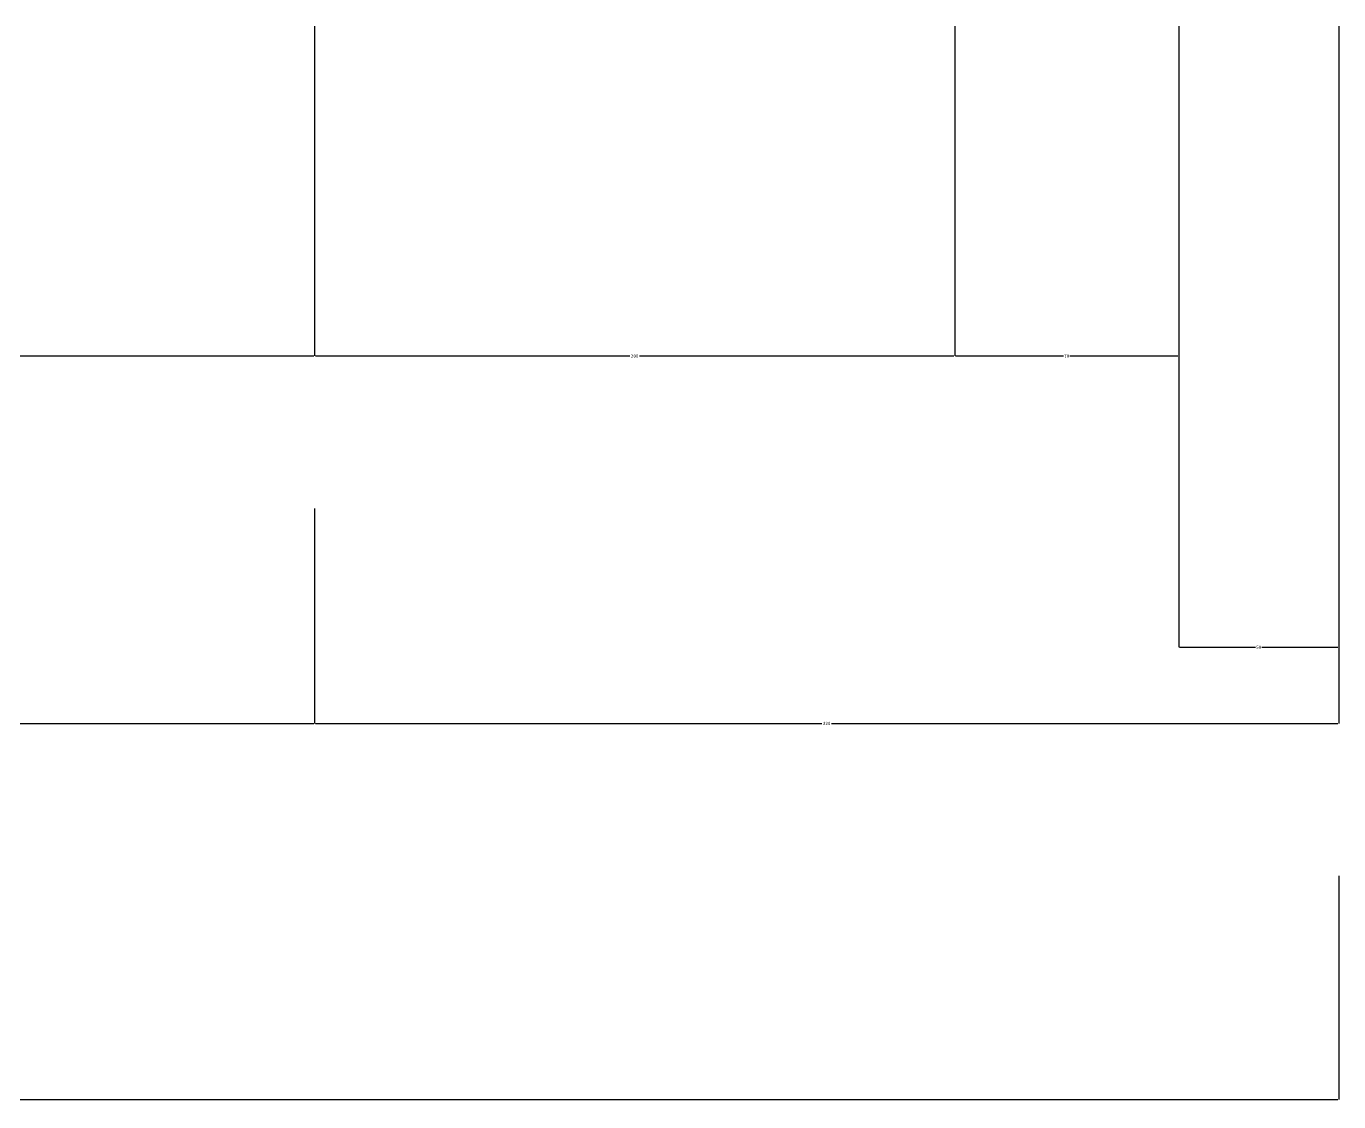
# Model space of a CAD drawing. Header units: metres. Extents: x 257 to 5327, y 365 to 7077.
# Drawn here: x 3170.2 to 3580.3, y 2527.4 to 2863.6 of the extents above; entities that cross this region are included whole.
import ezdxf

# ---------------------------------------------------------------- set-up
doc = ezdxf.new("R2010")
doc.units = ezdxf.units.M
doc.layers.add('DIM', color=3, linetype='Continuous')
doc.dimstyles.get("Standard").update_dxf_attribs({"dimtxt": 2.5, "dimasz": 2.5, "dimexe": 1.25, "dimexo": 0.625, "dimtad": 1, "dimcen": 2.5, "dimazin": 3, "dimtfac": 1, "dimtmove": 0, "dimatfit": 3})

# ---------------------------------------------------------------- blocks, each defined once
blk = doc.blocks.new('*D12')
for p, q in [((860.32, 2712.85), (860.32, 2645.64)), ((3260.32, 2712.85), (3260.32, 2645.64)), ((860.57, 2645.64), (2058.32, 2645.64)), ((2062.32, 2645.64), (3260.07, 2645.64))]:
    blk.add_line(p, q)
at = {"layer": 'Defpoints'}
for p in [(860.32, 2712.85), (3260.32, 2712.85), (860.32, 2645.64)]:
    blk.add_point(p, dxfattribs=at)
at = {"layer": 'DIM', "insert": (2060.32, 2645.64), "char_height": 1, "attachment_point": 5}
blk.add_mtext('2400', dxfattribs=at)
blk = doc.blocks.new('*D13')
for p, q in [((540.32, 2598.01), (540.32, 2528.03)), ((3580.32, 2598.01), (3580.32, 2528.03)), ((540.57, 2528.03), (2058.32, 2528.03)), ((2062.32, 2528.03), (3580.07, 2528.03))]:
    blk.add_line(p, q)
at = {"layer": 'Defpoints'}
for p in [(540.32, 2598.01), (3580.32, 2598.01), (540.32, 2528.03)]:
    blk.add_point(p, dxfattribs=at)
at = {"layer": 'DIM', "insert": (2060.32, 2528.03), "char_height": 1, "attachment_point": 5}
blk.add_mtext('3040', dxfattribs=at)
blk = doc.blocks.new('*D39')
for p, q in [((2540.32, 2863.55), (2540.32, 2760.48)), ((3260.32, 2863.55), (3260.32, 2760.48)), ((2540.57, 2760.48), (2898.82, 2760.48)), ((2901.82, 2760.48), (3260.07, 2760.48))]:
    blk.add_line(p, q)
at = {"layer": 'Defpoints'}
for p in [(2540.32, 2863.55), (3260.32, 2863.55), (2540.32, 2760.48)]:
    blk.add_point(p, dxfattribs=at)
at = {"layer": 'DIM', "insert": (2900.32, 2760.48), "char_height": 1, "attachment_point": 5}
blk.add_mtext('720', dxfattribs=at)
blk = doc.blocks.new('*D44')
for p, q in [((3260.32, 2863.55), (3260.32, 2760.48)), ((3460.32, 2863.55), (3460.32, 2760.48)), ((3260.57, 2760.48), (3358.82, 2760.48)), ((3361.82, 2760.48), (3460.07, 2760.48))]:
    blk.add_line(p, q)
at = {"layer": 'Defpoints'}
for p in [(3260.32, 2863.55), (3460.32, 2863.55), (3260.32, 2760.48)]:
    blk.add_point(p, dxfattribs=at)
at = {"layer": 'DIM', "insert": (3360.32, 2760.48), "char_height": 1, "attachment_point": 5}
blk.add_mtext('200', dxfattribs=at)
blk = doc.blocks.new('*D45')
for p, q in [((3260.32, 2712.85), (3260.32, 2645.64)), ((3580.32, 2712.85), (3580.32, 2645.64)), ((3260.57, 2645.64), (3418.82, 2645.64)), ((3421.82, 2645.64), (3580.07, 2645.64))]:
    blk.add_line(p, q)
at = {"layer": 'Defpoints'}
for p in [(3260.32, 2712.85), (3580.32, 2712.85), (3260.32, 2645.64)]:
    blk.add_point(p, dxfattribs=at)
at = {"layer": 'DIM', "insert": (3420.32, 2645.64), "char_height": 1, "attachment_point": 5}
blk.add_mtext('320', dxfattribs=at)
blk = doc.blocks.new('*D46')
for p, q in [((3460.32, 2863.55), (3460.32, 2760.48)), ((3530.32, 2863.55), (3530.32, 2760.48)), ((3460.57, 2760.48), (3494.32, 2760.48)), ((3496.32, 2760.48), (3530.07, 2760.48))]:
    blk.add_line(p, q)
at = {"layer": 'Defpoints'}
for p in [(3460.32, 2863.55), (3530.32, 2863.55), (3460.32, 2760.48)]:
    blk.add_point(p, dxfattribs=at)
at = {"layer": 'DIM', "insert": (3495.32, 2760.48), "char_height": 1, "attachment_point": 5}
blk.add_mtext('70', dxfattribs=at)
blk = doc.blocks.new('*D47')
for p, q in [((3530.32, 2863.55), (3530.32, 2669.44)), ((3580.32, 2863.55), (3580.32, 2669.44)), ((3530.57, 2669.44), (3554.32, 2669.44)), ((3556.32, 2669.44), (3580.07, 2669.44))]:
    blk.add_line(p, q)
at = {"layer": 'Defpoints'}
for p in [(3530.32, 2863.55), (3580.32, 2863.55), (3530.32, 2669.44)]:
    blk.add_point(p, dxfattribs=at)
at = {"layer": 'DIM', "insert": (3555.32, 2669.44), "char_height": 1, "attachment_point": 5}
blk.add_mtext('50', dxfattribs=at)

msp = doc.modelspace()

# ---------------------------------------------------------------- dimensions: what is measured, and where the dimension line sits
at = {"layer": 'DIM'}
for base, p1, p2, picture, middle in [((2540.32, 2760.48), (2540.32, 2863.55), (3260.32, 2863.55), '*D39', (2900.32, 2760.48)), ((3260.32, 2760.48), (3260.32, 2863.55), (3460.32, 2863.55), '*D44', (3360.32, 2760.48)), ((3460.32, 2760.48), (3460.32, 2863.55), (3530.32, 2863.55), '*D46', (3495.32, 2760.48)), ((3530.32, 2669.44), (3530.32, 2863.55), (3580.32, 2863.55), '*D47', (3555.32, 2669.44)), ((860.32, 2645.64), (860.32, 2712.85), (3260.32, 2712.85), '*D12', (2060.32, 2645.64)), ((3260.32, 2645.64), (3260.32, 2712.85), (3580.32, 2712.85), '*D45', (3420.32, 2645.64)), ((540.32, 2528.03), (540.32, 2598.01), (3580.32, 2598.01), '*D13', (2060.32, 2528.03))]:
    dim = msp.add_linear_dim(base=base, p1=p1, p2=p2, dimstyle='Standard', dxfattribs=at)
    dim.commit()
    dim.dimension.update_dxf_attribs({"geometry": picture, "text_midpoint": middle})

doc.saveas('drawing.dxf')
